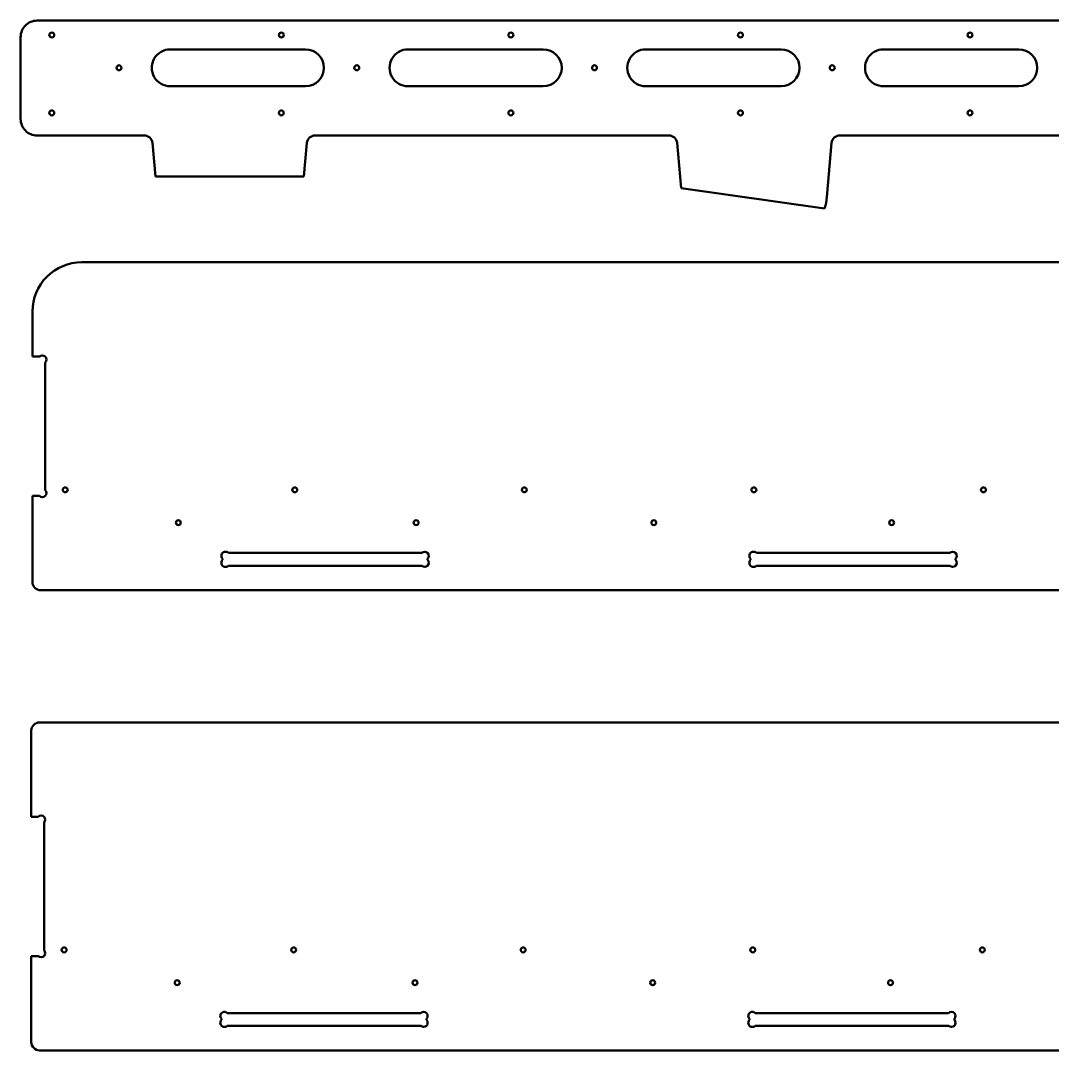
# Model space of a CAD drawing. Header units: millimetres. Extents: x -4457 to 5436, y 521 to 6420.
# Drawn here: x 3370 to 4629, y 1573 to 2828 of the extents above; entities that cross this region are included whole.
import ezdxf

# ---------------------------------------------------------------- set-up
doc = ezdxf.new("R2010")
doc.units = ezdxf.units.MM
doc.header["$MEASUREMENT"] = 0
doc.layers.add('layer 1', color=7, linetype='Continuous')

msp = doc.modelspace()

# ---------------------------------------------------------------- linework, layer by layer
at = {"layer": 'layer 1', "lineweight": 50}
for points, knots in [([(3390.4548, 2828.423), (3385.1504, 2828.423), (3380.0634, 2826.3159), (3376.3126, 2822.5651), (3376.3126, 2822.5651), (3372.5619, 2818.8144), (3370.4548, 2813.7273), (3370.4548, 2808.423)], [0, 0, 0, 0, 0.333333333, 0.333333333, 0.333333333, 0.333333333, 1, 1, 1, 1]), ([(3411.4548, 2810.923), (3411.4548, 2812.5799), (3410.1116, 2813.923), (3408.4548, 2813.923), (3408.4548, 2813.923), (3406.7979, 2813.923), (3405.4548, 2812.5799), (3405.4548, 2810.923), (3405.4548, 2810.923), (3405.4548, 2809.2662), (3406.7979, 2807.923), (3408.4548, 2807.923), (3408.4548, 2807.923), (3410.1116, 2807.923), (3411.4548, 2809.2661), (3411.4548, 2810.923)], [0, 0, 0, 0, 0.2, 0.2, 0.2, 0.2, 0.4, 0.4, 0.4, 0.4, 0.6, 0.6, 0.6, 0.6, 1, 1, 1, 1]), ([(3691.4548, 2810.923), (3691.4548, 2812.5799), (3690.1116, 2813.923), (3688.4548, 2813.923), (3688.4548, 2813.923), (3686.7979, 2813.923), (3685.4548, 2812.5799), (3685.4548, 2810.923), (3685.4548, 2810.923), (3685.4548, 2809.2662), (3686.7979, 2807.923), (3688.4548, 2807.923), (3688.4548, 2807.923), (3690.1116, 2807.923), (3691.4548, 2809.2661), (3691.4548, 2810.923)], [0, 0, 0, 0, 0.2, 0.2, 0.2, 0.2, 0.4, 0.4, 0.4, 0.4, 0.6, 0.6, 0.6, 0.6, 1, 1, 1, 1]), ([(3971.4548, 2810.923), (3971.4548, 2812.5799), (3970.1116, 2813.923), (3968.4548, 2813.923), (3968.4548, 2813.923), (3966.7979, 2813.923), (3965.4548, 2812.5799), (3965.4548, 2810.923), (3965.4548, 2810.923), (3965.4548, 2809.2662), (3966.7979, 2807.923), (3968.4548, 2807.923), (3968.4548, 2807.923), (3970.1116, 2807.923), (3971.4548, 2809.2661), (3971.4548, 2810.923)], [0, 0, 0, 0, 0.2, 0.2, 0.2, 0.2, 0.4, 0.4, 0.4, 0.4, 0.6, 0.6, 0.6, 0.6, 1, 1, 1, 1]), ([(4251.4548, 2810.923), (4251.4548, 2812.5799), (4250.1116, 2813.923), (4248.4548, 2813.923), (4248.4548, 2813.923), (4246.7979, 2813.923), (4245.4548, 2812.5799), (4245.4548, 2810.923), (4245.4548, 2810.923), (4245.4548, 2809.2662), (4246.7979, 2807.923), (4248.4548, 2807.923), (4248.4548, 2807.923), (4250.1116, 2807.923), (4251.4548, 2809.2661), (4251.4548, 2810.923)], [0, 0, 0, 0, 0.2, 0.2, 0.2, 0.2, 0.4, 0.4, 0.4, 0.4, 0.6, 0.6, 0.6, 0.6, 1, 1, 1, 1]), ([(4531.4548, 2810.923), (4531.4548, 2812.5799), (4530.1116, 2813.923), (4528.4548, 2813.923), (4528.4548, 2813.923), (4526.7979, 2813.923), (4525.4548, 2812.5799), (4525.4548, 2810.923), (4525.4548, 2810.923), (4525.4548, 2809.2662), (4526.7979, 2807.923), (4528.4548, 2807.923), (4528.4548, 2807.923), (4530.1116, 2807.923), (4531.4548, 2809.2661), (4531.4548, 2810.923)], [0, 0, 0, 0, 0.2, 0.2, 0.2, 0.2, 0.4, 0.4, 0.4, 0.4, 0.6, 0.6, 0.6, 0.6, 1, 1, 1, 1]), ([(3552.9548, 2793.423), (3544.9163, 2793.423), (3537.4884, 2789.1345), (3533.4692, 2782.173), (3533.4692, 2782.173), (3529.45, 2775.2115), (3529.45, 2766.6345), (3533.4692, 2759.673), (3533.4692, 2759.673), (3537.4884, 2752.7115), (3544.9163, 2748.423), (3552.9548, 2748.423)], [0, 0, 0, 0, 0.25, 0.25, 0.25, 0.25, 0.5, 0.5, 0.5, 0.5, 1, 1, 1, 1]), ([(3717.9548, 2748.423), (3730.3811, 2748.423), (3740.4547, 2758.4966), (3740.4548, 2770.9229), (3740.4548, 2770.9229), (3740.4548, 2783.3493), (3730.3813, 2793.4229), (3717.9549, 2793.423)], [0, 0, 0, 0, 0.333333333, 0.333333333, 0.333333333, 0.333333333, 1, 1, 1, 1]), ([(3842.9548, 2793.423), (3834.9163, 2793.423), (3827.4884, 2789.1345), (3823.4692, 2782.173), (3823.4692, 2782.173), (3819.45, 2775.2115), (3819.45, 2766.6345), (3823.4692, 2759.673), (3823.4692, 2759.673), (3827.4884, 2752.7115), (3834.9163, 2748.423), (3842.9548, 2748.423)], [0, 0, 0, 0, 0.25, 0.25, 0.25, 0.25, 0.5, 0.5, 0.5, 0.5, 1, 1, 1, 1]), ([(4007.9548, 2748.423), (4020.3811, 2748.423), (4030.4547, 2758.4966), (4030.4548, 2770.9229), (4030.4548, 2770.9229), (4030.4548, 2783.3493), (4020.3813, 2793.4229), (4007.9549, 2793.423)], [0, 0, 0, 0, 0.333333333, 0.333333333, 0.333333333, 0.333333333, 1, 1, 1, 1]), ([(4132.9548, 2793.423), (4124.9163, 2793.423), (4117.4884, 2789.1345), (4113.4692, 2782.173), (4113.4692, 2782.173), (4109.45, 2775.2115), (4109.45, 2766.6345), (4113.4692, 2759.673), (4113.4692, 2759.673), (4117.4884, 2752.7115), (4124.9163, 2748.423), (4132.9548, 2748.423)], [0, 0, 0, 0, 0.25, 0.25, 0.25, 0.25, 0.5, 0.5, 0.5, 0.5, 1, 1, 1, 1]), ([(4297.9548, 2748.423), (4310.3811, 2748.423), (4320.4547, 2758.4966), (4320.4548, 2770.9229), (4320.4548, 2770.9229), (4320.4548, 2783.3493), (4310.3813, 2793.4229), (4297.9549, 2793.423)], [0, 0, 0, 0, 0.333333333, 0.333333333, 0.333333333, 0.333333333, 1, 1, 1, 1]), ([(4422.9548, 2793.423), (4414.9163, 2793.423), (4407.4884, 2789.1345), (4403.4692, 2782.173), (4403.4692, 2782.173), (4399.45, 2775.2115), (4399.45, 2766.6345), (4403.4692, 2759.673), (4403.4692, 2759.673), (4407.4884, 2752.7115), (4414.9163, 2748.423), (4422.9548, 2748.423)], [0, 0, 0, 0, 0.25, 0.25, 0.25, 0.25, 0.5, 0.5, 0.5, 0.5, 1, 1, 1, 1]), ([(4587.9548, 2748.423), (4600.3811, 2748.423), (4610.4547, 2758.4966), (4610.4548, 2770.9229), (4610.4548, 2770.9229), (4610.4548, 2783.3493), (4600.3813, 2793.4229), (4587.9549, 2793.423)], [0, 0, 0, 0, 0.333333333, 0.333333333, 0.333333333, 0.333333333, 1, 1, 1, 1]), ([(3493.4548, 2770.923), (3493.4548, 2772.5799), (3492.1116, 2773.923), (3490.4548, 2773.923), (3490.4548, 2773.923), (3488.7979, 2773.923), (3487.4548, 2772.5799), (3487.4548, 2770.923), (3487.4548, 2770.923), (3487.4548, 2769.2662), (3488.7979, 2767.923), (3490.4548, 2767.923), (3490.4548, 2767.923), (3492.1116, 2767.923), (3493.4548, 2769.2661), (3493.4548, 2770.923)], [0, 0, 0, 0, 0.2, 0.2, 0.2, 0.2, 0.4, 0.4, 0.4, 0.4, 0.6, 0.6, 0.6, 0.6, 1, 1, 1, 1]), ([(3783.4548, 2770.923), (3783.4548, 2772.5799), (3782.1116, 2773.923), (3780.4548, 2773.923), (3780.4548, 2773.923), (3778.7979, 2773.923), (3777.4548, 2772.5799), (3777.4548, 2770.923), (3777.4548, 2770.923), (3777.4548, 2769.2662), (3778.7979, 2767.923), (3780.4548, 2767.923), (3780.4548, 2767.923), (3782.1116, 2767.923), (3783.4548, 2769.2661), (3783.4548, 2770.923)], [0, 0, 0, 0, 0.2, 0.2, 0.2, 0.2, 0.4, 0.4, 0.4, 0.4, 0.6, 0.6, 0.6, 0.6, 1, 1, 1, 1]), ([(4073.4548, 2770.923), (4073.4548, 2772.5799), (4072.1116, 2773.923), (4070.4548, 2773.923), (4070.4548, 2773.923), (4068.7979, 2773.923), (4067.4548, 2772.5799), (4067.4548, 2770.923), (4067.4548, 2770.923), (4067.4548, 2769.2662), (4068.7979, 2767.923), (4070.4548, 2767.923), (4070.4548, 2767.923), (4072.1116, 2767.923), (4073.4548, 2769.2661), (4073.4548, 2770.923)], [0, 0, 0, 0, 0.2, 0.2, 0.2, 0.2, 0.4, 0.4, 0.4, 0.4, 0.6, 0.6, 0.6, 0.6, 1, 1, 1, 1]), ([(4363.4548, 2770.923), (4363.4548, 2772.5799), (4362.1116, 2773.923), (4360.4548, 2773.923), (4360.4548, 2773.923), (4358.7979, 2773.923), (4357.4548, 2772.5799), (4357.4548, 2770.923), (4357.4548, 2770.923), (4357.4548, 2769.2662), (4358.7979, 2767.923), (4360.4548, 2767.923), (4360.4548, 2767.923), (4362.1116, 2767.923), (4363.4548, 2769.2661), (4363.4548, 2770.923)], [0, 0, 0, 0, 0.2, 0.2, 0.2, 0.2, 0.4, 0.4, 0.4, 0.4, 0.6, 0.6, 0.6, 0.6, 1, 1, 1, 1]), ([(3411.4548, 2715.923), (3411.4548, 2717.5799), (3410.1116, 2718.923), (3408.4548, 2718.923), (3408.4548, 2718.923), (3406.7979, 2718.923), (3405.4548, 2717.5799), (3405.4548, 2715.923), (3405.4548, 2715.923), (3405.4548, 2714.2662), (3406.7979, 2712.923), (3408.4548, 2712.923), (3408.4548, 2712.923), (3410.1116, 2712.923), (3411.4548, 2714.2661), (3411.4548, 2715.923)], [0, 0, 0, 0, 0.2, 0.2, 0.2, 0.2, 0.4, 0.4, 0.4, 0.4, 0.6, 0.6, 0.6, 0.6, 1, 1, 1, 1]), ([(3691.4548, 2715.923), (3691.4548, 2717.5799), (3690.1116, 2718.923), (3688.4548, 2718.923), (3688.4548, 2718.923), (3686.7979, 2718.923), (3685.4548, 2717.5799), (3685.4548, 2715.923), (3685.4548, 2715.923), (3685.4548, 2714.2662), (3686.7979, 2712.923), (3688.4548, 2712.923), (3688.4548, 2712.923), (3690.1116, 2712.923), (3691.4548, 2714.2661), (3691.4548, 2715.923)], [0, 0, 0, 0, 0.2, 0.2, 0.2, 0.2, 0.4, 0.4, 0.4, 0.4, 0.6, 0.6, 0.6, 0.6, 1, 1, 1, 1]), ([(3971.4548, 2715.923), (3971.4548, 2717.5799), (3970.1116, 2718.923), (3968.4548, 2718.923), (3968.4548, 2718.923), (3966.7979, 2718.923), (3965.4548, 2717.5799), (3965.4548, 2715.923), (3965.4548, 2715.923), (3965.4548, 2714.2662), (3966.7979, 2712.923), (3968.4548, 2712.923), (3968.4548, 2712.923), (3970.1116, 2712.923), (3971.4548, 2714.2661), (3971.4548, 2715.923)], [0, 0, 0, 0, 0.2, 0.2, 0.2, 0.2, 0.4, 0.4, 0.4, 0.4, 0.6, 0.6, 0.6, 0.6, 1, 1, 1, 1]), ([(4251.4548, 2715.923), (4251.4548, 2717.5799), (4250.1116, 2718.923), (4248.4548, 2718.923), (4248.4548, 2718.923), (4246.7979, 2718.923), (4245.4548, 2717.5799), (4245.4548, 2715.923), (4245.4548, 2715.923), (4245.4548, 2714.2662), (4246.7979, 2712.923), (4248.4548, 2712.923), (4248.4548, 2712.923), (4250.1116, 2712.923), (4251.4548, 2714.2661), (4251.4548, 2715.923)], [0, 0, 0, 0, 0.2, 0.2, 0.2, 0.2, 0.4, 0.4, 0.4, 0.4, 0.6, 0.6, 0.6, 0.6, 1, 1, 1, 1]), ([(4531.4548, 2715.923), (4531.4548, 2717.5799), (4530.1116, 2718.923), (4528.4548, 2718.923), (4528.4548, 2718.923), (4526.7979, 2718.923), (4525.4548, 2717.5799), (4525.4548, 2715.923), (4525.4548, 2715.923), (4525.4548, 2714.2662), (4526.7979, 2712.923), (4528.4548, 2712.923), (4528.4548, 2712.923), (4530.1116, 2712.923), (4531.4548, 2714.2661), (4531.4548, 2715.923)], [0, 0, 0, 0, 0.2, 0.2, 0.2, 0.2, 0.4, 0.4, 0.4, 0.4, 0.6, 0.6, 0.6, 0.6, 1, 1, 1, 1]), ([(3370.4548, 2708.423), (3370.4548, 2703.1187), (3372.5619, 2698.0316), (3376.3126, 2694.2809), (3376.3126, 2694.2809), (3380.0634, 2690.5301), (3385.1504, 2688.423), (3390.4548, 2688.423)], [0, 0, 0, 0, 0.333333333, 0.333333333, 0.333333333, 0.333333333, 1, 1, 1, 1]), ([(3444.8647, 2533.6875), (3428.9517, 2533.6875), (3413.6905, 2527.3661), (3402.4383, 2516.1139), (3402.4383, 2516.1139), (3391.1861, 2504.8617), (3384.8647, 2489.6005), (3384.8647, 2473.6875)], [0, 0, 0, 0, 0.333333333, 0.333333333, 0.333333333, 0.333333333, 1, 1, 1, 1]), ([(3400.3647, 2411.6164), (3402.3173, 2413.5691), (3402.3173, 2416.7349), (3400.3647, 2418.6875), (3400.3647, 2418.6875), (3398.4121, 2420.6401), (3395.2463, 2420.6401), (3393.2937, 2418.6875)], [0, 0, 0, 0, 0.333333333, 0.333333333, 0.333333333, 0.333333333, 1, 1, 1, 1]), ([(3393.2937, 2248.6875), (3395.2463, 2246.7349), (3398.4121, 2246.7349), (3400.3647, 2248.6875), (3400.3647, 2248.6875), (3402.3173, 2250.6401), (3402.3173, 2253.8059), (3400.3647, 2255.7586)], [0, 0, 0, 0, 0.333333333, 0.333333333, 0.333333333, 0.333333333, 1, 1, 1, 1]), ([(3427.8647, 2256.1875), (3427.8647, 2257.8444), (3426.5216, 2259.1875), (3424.8647, 2259.1875), (3424.8647, 2259.1875), (3423.2079, 2259.1875), (3421.8647, 2257.8444), (3421.8647, 2256.1875), (3421.8647, 2256.1875), (3421.8647, 2254.5307), (3423.2079, 2253.1875), (3424.8647, 2253.1875), (3424.8647, 2253.1875), (3426.5216, 2253.1875), (3427.8647, 2254.5306), (3427.8647, 2256.1875)], [0, 0, 0, 0, 0.2, 0.2, 0.2, 0.2, 0.4, 0.4, 0.4, 0.4, 0.6, 0.6, 0.6, 0.6, 1, 1, 1, 1]), ([(3707.8647, 2256.1875), (3707.8647, 2257.8444), (3706.5216, 2259.1875), (3704.8647, 2259.1875), (3704.8647, 2259.1875), (3703.2079, 2259.1875), (3701.8647, 2257.8444), (3701.8647, 2256.1875), (3701.8647, 2256.1875), (3701.8647, 2254.5307), (3703.2079, 2253.1875), (3704.8647, 2253.1875), (3704.8647, 2253.1875), (3706.5216, 2253.1875), (3707.8647, 2254.5306), (3707.8647, 2256.1875)], [0, 0, 0, 0, 0.2, 0.2, 0.2, 0.2, 0.4, 0.4, 0.4, 0.4, 0.6, 0.6, 0.6, 0.6, 1, 1, 1, 1]), ([(3987.8647, 2256.1875), (3987.8647, 2257.8444), (3986.5216, 2259.1875), (3984.8647, 2259.1875), (3984.8647, 2259.1875), (3983.2079, 2259.1875), (3981.8647, 2257.8444), (3981.8647, 2256.1875), (3981.8647, 2256.1875), (3981.8647, 2254.5307), (3983.2079, 2253.1875), (3984.8647, 2253.1875), (3984.8647, 2253.1875), (3986.5216, 2253.1875), (3987.8647, 2254.5306), (3987.8647, 2256.1875)], [0, 0, 0, 0, 0.2, 0.2, 0.2, 0.2, 0.4, 0.4, 0.4, 0.4, 0.6, 0.6, 0.6, 0.6, 1, 1, 1, 1]), ([(4267.8647, 2256.1875), (4267.8647, 2257.8444), (4266.5216, 2259.1875), (4264.8647, 2259.1875), (4264.8647, 2259.1875), (4263.2079, 2259.1875), (4261.8647, 2257.8444), (4261.8647, 2256.1875), (4261.8647, 2256.1875), (4261.8647, 2254.5307), (4263.2079, 2253.1875), (4264.8647, 2253.1875), (4264.8647, 2253.1875), (4266.5216, 2253.1875), (4267.8647, 2254.5306), (4267.8647, 2256.1875)], [0, 0, 0, 0, 0.2, 0.2, 0.2, 0.2, 0.4, 0.4, 0.4, 0.4, 0.6, 0.6, 0.6, 0.6, 1, 1, 1, 1]), ([(4547.8647, 2256.1875), (4547.8647, 2257.8444), (4546.5216, 2259.1875), (4544.8647, 2259.1875), (4544.8647, 2259.1875), (4543.2079, 2259.1875), (4541.8647, 2257.8444), (4541.8647, 2256.1875), (4541.8647, 2256.1875), (4541.8647, 2254.5307), (4543.2079, 2253.1875), (4544.8647, 2253.1875), (4544.8647, 2253.1875), (4546.5216, 2253.1875), (4547.8647, 2254.5306), (4547.8647, 2256.1875)], [0, 0, 0, 0, 0.2, 0.2, 0.2, 0.2, 0.4, 0.4, 0.4, 0.4, 0.6, 0.6, 0.6, 0.6, 1, 1, 1, 1]), ([(3565.8647, 2216.1875), (3565.8647, 2217.8444), (3564.5216, 2219.1875), (3562.8647, 2219.1875), (3562.8647, 2219.1875), (3561.2079, 2219.1875), (3559.8647, 2217.8444), (3559.8647, 2216.1875), (3559.8647, 2216.1875), (3559.8647, 2214.5307), (3561.2079, 2213.1875), (3562.8647, 2213.1875), (3562.8647, 2213.1875), (3564.5216, 2213.1875), (3565.8647, 2214.5306), (3565.8647, 2216.1875)], [0, 0, 0, 0, 0.2, 0.2, 0.2, 0.2, 0.4, 0.4, 0.4, 0.4, 0.6, 0.6, 0.6, 0.6, 1, 1, 1, 1]), ([(3855.8647, 2216.1875), (3855.8647, 2217.8444), (3854.5216, 2219.1875), (3852.8647, 2219.1875), (3852.8647, 2219.1875), (3851.2079, 2219.1875), (3849.8647, 2217.8444), (3849.8647, 2216.1875), (3849.8647, 2216.1875), (3849.8647, 2214.5307), (3851.2079, 2213.1875), (3852.8647, 2213.1875), (3852.8647, 2213.1875), (3854.5216, 2213.1875), (3855.8647, 2214.5306), (3855.8647, 2216.1875)], [0, 0, 0, 0, 0.2, 0.2, 0.2, 0.2, 0.4, 0.4, 0.4, 0.4, 0.6, 0.6, 0.6, 0.6, 1, 1, 1, 1]), ([(4145.8647, 2216.1875), (4145.8647, 2217.8444), (4144.5216, 2219.1875), (4142.8647, 2219.1875), (4142.8647, 2219.1875), (4141.2079, 2219.1875), (4139.8647, 2217.8444), (4139.8647, 2216.1875), (4139.8647, 2216.1875), (4139.8647, 2214.5307), (4141.2079, 2213.1875), (4142.8647, 2213.1875), (4142.8647, 2213.1875), (4144.5216, 2213.1875), (4145.8647, 2214.5306), (4145.8647, 2216.1875)], [0, 0, 0, 0, 0.2, 0.2, 0.2, 0.2, 0.4, 0.4, 0.4, 0.4, 0.6, 0.6, 0.6, 0.6, 1, 1, 1, 1]), ([(4435.8647, 2216.1875), (4435.8647, 2217.8444), (4434.5216, 2219.1875), (4432.8647, 2219.1875), (4432.8647, 2219.1875), (4431.2079, 2219.1875), (4429.8647, 2217.8444), (4429.8647, 2216.1875), (4429.8647, 2216.1875), (4429.8647, 2214.5307), (4431.2079, 2213.1875), (4432.8647, 2213.1875), (4432.8647, 2213.1875), (4434.5216, 2213.1875), (4435.8647, 2214.5306), (4435.8647, 2216.1875)], [0, 0, 0, 0, 0.2, 0.2, 0.2, 0.2, 0.4, 0.4, 0.4, 0.4, 0.6, 0.6, 0.6, 0.6, 1, 1, 1, 1]), ([(3623.9358, 2179.1875), (3622.6727, 2180.4506), (3620.8316, 2180.9439), (3619.1062, 2180.4816), (3619.1062, 2180.4816), (3617.3807, 2180.0193), (3616.033, 2178.6715), (3615.5706, 2176.9461), (3615.5706, 2176.9461), (3615.1083, 2175.2206), (3615.6016, 2173.3796), (3616.8647, 2172.1164)], [0, 0, 0, 0, 0.25, 0.25, 0.25, 0.25, 0.5, 0.5, 0.5, 0.5, 1, 1, 1, 1]), ([(3866.8647, 2172.1164), (3868.8173, 2174.0691), (3868.8173, 2177.2349), (3866.8647, 2179.1875), (3866.8647, 2179.1875), (3864.9121, 2181.1401), (3861.7463, 2181.1401), (3859.7937, 2179.1875)], [0, 0, 0, 0, 0.333333333, 0.333333333, 0.333333333, 0.333333333, 1, 1, 1, 1]), ([(4267.9358, 2179.1875), (4266.6727, 2180.4506), (4264.8316, 2180.9439), (4263.1062, 2180.4816), (4263.1062, 2180.4816), (4261.3807, 2180.0193), (4260.033, 2178.6715), (4259.5706, 2176.9461), (4259.5706, 2176.9461), (4259.1083, 2175.2206), (4259.6016, 2173.3796), (4260.8647, 2172.1164)], [0, 0, 0, 0, 0.25, 0.25, 0.25, 0.25, 0.5, 0.5, 0.5, 0.5, 1, 1, 1, 1]), ([(4510.8647, 2172.1164), (4512.8173, 2174.0691), (4512.8173, 2177.2349), (4510.8647, 2179.1875), (4510.8647, 2179.1875), (4508.9121, 2181.1401), (4505.7463, 2181.1401), (4503.7937, 2179.1875)], [0, 0, 0, 0, 0.333333333, 0.333333333, 0.333333333, 0.333333333, 1, 1, 1, 1]), ([(3616.8647, 2170.7586), (3615.6016, 2169.4954), (3615.1083, 2167.6544), (3615.5706, 2165.9289), (3615.5706, 2165.9289), (3616.033, 2164.2035), (3617.3807, 2162.8557), (3619.1062, 2162.3934), (3619.1062, 2162.3934), (3620.8316, 2161.9311), (3622.6727, 2162.4244), (3623.9358, 2163.6875)], [0, 0, 0, 0, 0.25, 0.25, 0.25, 0.25, 0.5, 0.5, 0.5, 0.5, 1, 1, 1, 1]), ([(3859.7937, 2163.6875), (3861.7463, 2161.7349), (3864.9121, 2161.7349), (3866.8647, 2163.6875), (3866.8647, 2163.6875), (3868.8173, 2165.6401), (3868.8173, 2168.8059), (3866.8647, 2170.7586)], [0, 0, 0, 0, 0.333333333, 0.333333333, 0.333333333, 0.333333333, 1, 1, 1, 1]), ([(4260.8647, 2170.7586), (4259.6016, 2169.4954), (4259.1083, 2167.6544), (4259.5706, 2165.9289), (4259.5706, 2165.9289), (4260.033, 2164.2035), (4261.3807, 2162.8557), (4263.1062, 2162.3934), (4263.1062, 2162.3934), (4264.8316, 2161.9311), (4266.6727, 2162.4244), (4267.9358, 2163.6875)], [0, 0, 0, 0, 0.25, 0.25, 0.25, 0.25, 0.5, 0.5, 0.5, 0.5, 1, 1, 1, 1]), ([(4503.7937, 2163.6875), (4505.7463, 2161.7349), (4508.9121, 2161.7349), (4510.8647, 2163.6875), (4510.8647, 2163.6875), (4512.8173, 2165.6401), (4512.8173, 2168.8059), (4510.8647, 2170.7586)], [0, 0, 0, 0, 0.333333333, 0.333333333, 0.333333333, 0.333333333, 1, 1, 1, 1]), ([(3384.8647, 2143.6875), (3384.8647, 2141.0353), (3385.9183, 2138.4918), (3387.7937, 2136.6164), (3387.7937, 2136.6164), (3389.669, 2134.7411), (3392.2126, 2133.6875), (3394.8647, 2133.6875)], [0, 0, 0, 0, 0.333333333, 0.333333333, 0.333333333, 0.333333333, 1, 1, 1, 1]), ([(3393.4838, 1972.5838), (3390.8317, 1972.5838), (3388.2881, 1971.5302), (3386.4128, 1969.6549), (3386.4128, 1969.6549), (3384.5374, 1967.7795), (3383.4838, 1965.236), (3383.4838, 1962.5838)], [0, 0, 0, 0, 0.333333333, 0.333333333, 0.333333333, 0.333333333, 1, 1, 1, 1]), ([(3398.9838, 1850.5127), (3400.9365, 1852.4654), (3400.9365, 1855.6312), (3398.9838, 1857.5838), (3398.9838, 1857.5838), (3397.0312, 1859.5364), (3393.8654, 1859.5364), (3391.9128, 1857.5838)], [0, 0, 0, 0, 0.333333333, 0.333333333, 0.333333333, 0.333333333, 1, 1, 1, 1]), ([(3391.9128, 1687.5838), (3393.8654, 1685.6312), (3397.0312, 1685.6312), (3398.9838, 1687.5838), (3398.9838, 1687.5838), (3400.9364, 1689.5364), (3400.9365, 1692.7022), (3398.9839, 1694.6549)], [0, 0, 0, 0, 0.333333333, 0.333333333, 0.333333333, 0.333333333, 1, 1, 1, 1]), ([(3426.4838, 1695.0838), (3426.4838, 1696.7407), (3425.1407, 1698.0838), (3423.4838, 1698.0838), (3423.4838, 1698.0838), (3421.827, 1698.0838), (3420.4838, 1696.7407), (3420.4838, 1695.0838), (3420.4838, 1695.0838), (3420.4838, 1693.427), (3421.827, 1692.0838), (3423.4838, 1692.0838), (3423.4838, 1692.0838), (3425.1407, 1692.0838), (3426.4838, 1693.4269), (3426.4838, 1695.0838)], [0, 0, 0, 0, 0.2, 0.2, 0.2, 0.2, 0.4, 0.4, 0.4, 0.4, 0.6, 0.6, 0.6, 0.6, 1, 1, 1, 1]), ([(3706.4838, 1695.0838), (3706.4838, 1696.7407), (3705.1407, 1698.0838), (3703.4838, 1698.0838), (3703.4838, 1698.0838), (3701.827, 1698.0838), (3700.4838, 1696.7407), (3700.4838, 1695.0838), (3700.4838, 1695.0838), (3700.4838, 1693.427), (3701.827, 1692.0838), (3703.4838, 1692.0838), (3703.4838, 1692.0838), (3705.1407, 1692.0838), (3706.4838, 1693.4269), (3706.4838, 1695.0838)], [0, 0, 0, 0, 0.2, 0.2, 0.2, 0.2, 0.4, 0.4, 0.4, 0.4, 0.6, 0.6, 0.6, 0.6, 1, 1, 1, 1]), ([(3986.4838, 1695.0838), (3986.4838, 1696.7407), (3985.1407, 1698.0838), (3983.4838, 1698.0838), (3983.4838, 1698.0838), (3981.827, 1698.0838), (3980.4838, 1696.7407), (3980.4838, 1695.0838), (3980.4838, 1695.0838), (3980.4838, 1693.427), (3981.827, 1692.0838), (3983.4838, 1692.0838), (3983.4838, 1692.0838), (3985.1407, 1692.0838), (3986.4838, 1693.4269), (3986.4838, 1695.0838)], [0, 0, 0, 0, 0.2, 0.2, 0.2, 0.2, 0.4, 0.4, 0.4, 0.4, 0.6, 0.6, 0.6, 0.6, 1, 1, 1, 1]), ([(4266.4838, 1695.0838), (4266.4838, 1696.7407), (4265.1407, 1698.0838), (4263.4838, 1698.0838), (4263.4838, 1698.0838), (4261.827, 1698.0838), (4260.4838, 1696.7407), (4260.4838, 1695.0838), (4260.4838, 1695.0838), (4260.4838, 1693.427), (4261.827, 1692.0838), (4263.4838, 1692.0838), (4263.4838, 1692.0838), (4265.1407, 1692.0838), (4266.4838, 1693.4269), (4266.4838, 1695.0838)], [0, 0, 0, 0, 0.2, 0.2, 0.2, 0.2, 0.4, 0.4, 0.4, 0.4, 0.6, 0.6, 0.6, 0.6, 1, 1, 1, 1]), ([(4546.4838, 1695.0838), (4546.4838, 1696.7407), (4545.1407, 1698.0838), (4543.4838, 1698.0838), (4543.4838, 1698.0838), (4541.827, 1698.0838), (4540.4838, 1696.7407), (4540.4838, 1695.0838), (4540.4838, 1695.0838), (4540.4838, 1693.427), (4541.827, 1692.0838), (4543.4838, 1692.0838), (4543.4838, 1692.0838), (4545.1407, 1692.0838), (4546.4838, 1693.4269), (4546.4838, 1695.0838)], [0, 0, 0, 0, 0.2, 0.2, 0.2, 0.2, 0.4, 0.4, 0.4, 0.4, 0.6, 0.6, 0.6, 0.6, 1, 1, 1, 1]), ([(3564.4838, 1655.0838), (3564.4838, 1656.7407), (3563.1407, 1658.0838), (3561.4838, 1658.0838), (3561.4838, 1658.0838), (3559.827, 1658.0838), (3558.4838, 1656.7407), (3558.4838, 1655.0838), (3558.4838, 1655.0838), (3558.4838, 1653.427), (3559.827, 1652.0838), (3561.4838, 1652.0838), (3561.4838, 1652.0838), (3563.1407, 1652.0838), (3564.4838, 1653.4269), (3564.4838, 1655.0838)], [0, 0, 0, 0, 0.2, 0.2, 0.2, 0.2, 0.4, 0.4, 0.4, 0.4, 0.6, 0.6, 0.6, 0.6, 1, 1, 1, 1]), ([(3854.4838, 1655.0838), (3854.4838, 1656.7407), (3853.1407, 1658.0838), (3851.4838, 1658.0838), (3851.4838, 1658.0838), (3849.827, 1658.0838), (3848.4838, 1656.7407), (3848.4838, 1655.0838), (3848.4838, 1655.0838), (3848.4838, 1653.427), (3849.827, 1652.0838), (3851.4838, 1652.0838), (3851.4838, 1652.0838), (3853.1407, 1652.0838), (3854.4838, 1653.4269), (3854.4838, 1655.0838)], [0, 0, 0, 0, 0.2, 0.2, 0.2, 0.2, 0.4, 0.4, 0.4, 0.4, 0.6, 0.6, 0.6, 0.6, 1, 1, 1, 1]), ([(4144.4838, 1655.0838), (4144.4838, 1656.7407), (4143.1407, 1658.0838), (4141.4838, 1658.0838), (4141.4838, 1658.0838), (4139.827, 1658.0838), (4138.4838, 1656.7407), (4138.4838, 1655.0838), (4138.4838, 1655.0838), (4138.4838, 1653.427), (4139.827, 1652.0838), (4141.4838, 1652.0838), (4141.4838, 1652.0838), (4143.1407, 1652.0838), (4144.4838, 1653.4269), (4144.4838, 1655.0838)], [0, 0, 0, 0, 0.2, 0.2, 0.2, 0.2, 0.4, 0.4, 0.4, 0.4, 0.6, 0.6, 0.6, 0.6, 1, 1, 1, 1]), ([(4434.4838, 1655.0838), (4434.4838, 1656.7407), (4433.1407, 1658.0838), (4431.4838, 1658.0838), (4431.4838, 1658.0838), (4429.827, 1658.0838), (4428.4838, 1656.7407), (4428.4838, 1655.0838), (4428.4838, 1655.0838), (4428.4838, 1653.427), (4429.827, 1652.0838), (4431.4838, 1652.0838), (4431.4838, 1652.0838), (4433.1407, 1652.0838), (4434.4838, 1653.4269), (4434.4838, 1655.0838)], [0, 0, 0, 0, 0.2, 0.2, 0.2, 0.2, 0.4, 0.4, 0.4, 0.4, 0.6, 0.6, 0.6, 0.6, 1, 1, 1, 1]), ([(3622.5549, 1618.0838), (3621.2918, 1619.3469), (3619.4507, 1619.8402), (3617.7253, 1619.3779), (3617.7253, 1619.3779), (3615.9998, 1618.9156), (3614.6521, 1617.5678), (3614.1897, 1615.8424), (3614.1897, 1615.8424), (3613.7274, 1614.1169), (3614.2207, 1612.2759), (3615.4838, 1611.0127)], [0, 0, 0, 0, 0.25, 0.25, 0.25, 0.25, 0.5, 0.5, 0.5, 0.5, 1, 1, 1, 1]), ([(3865.4838, 1611.0127), (3867.4365, 1612.9654), (3867.4365, 1616.1312), (3865.4838, 1618.0838), (3865.4838, 1618.0838), (3863.5312, 1620.0364), (3860.3654, 1620.0364), (3858.4128, 1618.0838)], [0, 0, 0, 0, 0.333333333, 0.333333333, 0.333333333, 0.333333333, 1, 1, 1, 1]), ([(4266.5549, 1618.0838), (4265.2918, 1619.3469), (4263.4507, 1619.8402), (4261.7253, 1619.3779), (4261.7253, 1619.3779), (4259.9998, 1618.9156), (4258.6521, 1617.5678), (4258.1897, 1615.8424), (4258.1897, 1615.8424), (4257.7274, 1614.1169), (4258.2207, 1612.2759), (4259.4838, 1611.0127)], [0, 0, 0, 0, 0.25, 0.25, 0.25, 0.25, 0.5, 0.5, 0.5, 0.5, 1, 1, 1, 1]), ([(4509.4838, 1611.0127), (4511.4365, 1612.9654), (4511.4365, 1616.1312), (4509.4838, 1618.0838), (4509.4838, 1618.0838), (4507.5312, 1620.0364), (4504.3654, 1620.0364), (4502.4128, 1618.0838)], [0, 0, 0, 0, 0.333333333, 0.333333333, 0.333333333, 0.333333333, 1, 1, 1, 1]), ([(3615.4838, 1609.6549), (3614.2207, 1608.3917), (3613.7274, 1606.5507), (3614.1897, 1604.8252), (3614.1897, 1604.8252), (3614.6521, 1603.0998), (3615.9998, 1601.752), (3617.7253, 1601.2897), (3617.7253, 1601.2897), (3619.4507, 1600.8274), (3621.2918, 1601.3207), (3622.5549, 1602.5838)], [0, 0, 0, 0, 0.25, 0.25, 0.25, 0.25, 0.5, 0.5, 0.5, 0.5, 1, 1, 1, 1]), ([(3858.4128, 1602.5838), (3860.3654, 1600.6312), (3863.5312, 1600.6312), (3865.4838, 1602.5838), (3865.4838, 1602.5838), (3867.4364, 1604.5364), (3867.4365, 1607.7022), (3865.4839, 1609.6549)], [0, 0, 0, 0, 0.333333333, 0.333333333, 0.333333333, 0.333333333, 1, 1, 1, 1]), ([(4259.4838, 1609.6549), (4258.2207, 1608.3917), (4257.7274, 1606.5507), (4258.1897, 1604.8252), (4258.1897, 1604.8252), (4258.6521, 1603.0998), (4259.9998, 1601.752), (4261.7253, 1601.2897), (4261.7253, 1601.2897), (4263.4507, 1600.8274), (4265.2918, 1601.3207), (4266.5549, 1602.5838)], [0, 0, 0, 0, 0.25, 0.25, 0.25, 0.25, 0.5, 0.5, 0.5, 0.5, 1, 1, 1, 1]), ([(4502.4128, 1602.5838), (4504.3654, 1600.6312), (4507.5312, 1600.6312), (4509.4838, 1602.5838), (4509.4838, 1602.5838), (4511.4364, 1604.5364), (4511.4365, 1607.7022), (4509.4839, 1609.6549)], [0, 0, 0, 0, 0.333333333, 0.333333333, 0.333333333, 0.333333333, 1, 1, 1, 1]), ([(3383.4838, 1582.5838), (3383.4838, 1579.9316), (3384.5374, 1577.3881), (3386.4128, 1575.5127), (3386.4128, 1575.5127), (3388.2881, 1573.6374), (3390.8317, 1572.5838), (3393.4838, 1572.5838)], [0, 0, 0, 0, 0.333333333, 0.333333333, 0.333333333, 0.333333333, 1, 1, 1, 1])]:
    msp.add_open_spline(points, degree=3, knots=knots, dxfattribs=at)
for points in [[(5386.4548, 2828.423), (5386.4548, 2828.423), (3390.4548, 2828.423), (3390.4548, 2828.423)], [(3370.4548, 2808.423), (3370.4548, 2808.423), (3370.4548, 2708.423), (3370.4548, 2708.423)], [(3552.9548, 2793.423), (3552.9548, 2793.423), (3717.9548, 2793.423), (3717.9548, 2793.423)], [(3842.9548, 2793.423), (3842.9548, 2793.423), (4007.9548, 2793.423), (4007.9548, 2793.423)], [(4132.9548, 2793.423), (4132.9548, 2793.423), (4297.9548, 2793.423), (4297.9548, 2793.423)], [(4422.9548, 2793.423), (4422.9548, 2793.423), (4587.9548, 2793.423), (4587.9548, 2793.423)], [(3717.9548, 2748.423), (3717.9548, 2748.423), (3552.9548, 2748.423), (3552.9548, 2748.423)], [(4007.9548, 2748.423), (4007.9548, 2748.423), (3842.9548, 2748.423), (3842.9548, 2748.423)], [(4297.9548, 2748.423), (4297.9548, 2748.423), (4132.9548, 2748.423), (4132.9548, 2748.423)], [(4587.9548, 2748.423), (4587.9548, 2748.423), (4422.9548, 2748.423), (4422.9548, 2748.423)], [(3390.4548, 2688.423), (3390.4548, 2688.423), (3521.2915, 2688.423), (3521.2915, 2688.423)], [(3531.2534, 2679.2946), (3530.8015, 2684.4599), (3526.4765, 2688.423), (3521.2915, 2688.423)], [(3729.6181, 2688.423), (3724.433, 2688.423), (3720.108, 2684.4599), (3719.6561, 2679.2946)], [(3729.6181, 2688.423), (3729.6181, 2688.423), (4161.2915, 2688.423), (4161.2915, 2688.423)], [(4171.2534, 2679.2946), (4170.8015, 2684.4599), (4166.4765, 2688.423), (4161.2915, 2688.423)], [(4369.6181, 2688.423), (4364.433, 2688.423), (4360.108, 2684.4599), (4359.6561, 2679.2946)], [(4369.6181, 2688.423), (4369.6181, 2688.423), (5386.4548, 2688.423), (5386.4548, 2688.423)], [(3531.2534, 2679.2946), (3531.2534, 2679.2946), (3534.8292, 2638.423), (3534.8292, 2638.423)], [(3716.0803, 2638.423), (3716.0803, 2638.423), (3719.6561, 2679.2946), (3719.6561, 2679.2946)], [(4171.2534, 2679.2946), (4171.2534, 2679.2946), (4176.085, 2624.069), (4176.085, 2624.069)], [(4353.8731, 2613.1937), (4353.8731, 2613.1937), (4359.6561, 2679.2946), (4359.6561, 2679.2946)], [(3534.8292, 2638.423), (3534.8292, 2638.423), (3716.0803, 2638.423), (3716.0803, 2638.423)], [(4176.085, 2624.069), (4176.085, 2624.069), (4351.0331, 2599.4817), (4351.0331, 2599.4817)], [(4351.0331, 2599.4817), (4352.5117, 2603.9258), (4353.4648, 2608.5278), (4353.8731, 2613.1937)], [(3444.8647, 2533.6875), (3444.8647, 2533.6875), (5362.8647, 2533.6875), (5362.8647, 2533.6875)], [(3384.8647, 2418.6875), (3384.8647, 2418.6875), (3384.8647, 2473.6875), (3384.8647, 2473.6875)], [(3384.8647, 2418.6875), (3384.8647, 2418.6875), (3393.2937, 2418.6875), (3393.2937, 2418.6875)], [(3400.3647, 2411.6164), (3400.3647, 2411.6164), (3400.3647, 2255.7586), (3400.3647, 2255.7586)], [(3393.2937, 2248.6875), (3393.2937, 2248.6875), (3384.8647, 2248.6875), (3384.8647, 2248.6875)], [(3384.8647, 2143.6875), (3384.8647, 2143.6875), (3384.8647, 2248.6875), (3384.8647, 2248.6875)], [(3623.9358, 2179.1875), (3623.9358, 2179.1875), (3859.7937, 2179.1875), (3859.7937, 2179.1875)], [(4267.9358, 2179.1875), (4267.9358, 2179.1875), (4503.7937, 2179.1875), (4503.7937, 2179.1875)], [(3616.8647, 2170.7586), (3616.8647, 2170.7586), (3616.8647, 2172.1164), (3616.8647, 2172.1164)], [(3866.8647, 2172.1164), (3866.8647, 2172.1164), (3866.8647, 2170.7586), (3866.8647, 2170.7586)], [(4260.8647, 2170.7586), (4260.8647, 2170.7586), (4260.8647, 2172.1164), (4260.8647, 2172.1164)], [(4510.8647, 2172.1164), (4510.8647, 2172.1164), (4510.8647, 2170.7586), (4510.8647, 2170.7586)], [(3859.7937, 2163.6875), (3859.7937, 2163.6875), (3623.9358, 2163.6875), (3623.9358, 2163.6875)], [(4503.7937, 2163.6875), (4503.7937, 2163.6875), (4267.9358, 2163.6875), (4267.9358, 2163.6875)], [(5412.8647, 2133.6875), (5412.8647, 2133.6875), (3394.8647, 2133.6875), (3394.8647, 2133.6875)], [(3393.4838, 1972.5838), (3393.4838, 1972.5838), (4671.4838, 1972.5838), (4671.4838, 1972.5838)], [(3383.4838, 1857.5838), (3383.4838, 1857.5838), (3383.4838, 1962.5838), (3383.4838, 1962.5838)], [(3383.4838, 1857.5838), (3383.4838, 1857.5838), (3391.9128, 1857.5838), (3391.9128, 1857.5838)], [(3398.9838, 1850.5127), (3398.9838, 1850.5127), (3398.9838, 1694.6549), (3398.9838, 1694.6549)], [(3391.9128, 1687.5838), (3391.9128, 1687.5838), (3383.4838, 1687.5838), (3383.4838, 1687.5838)], [(3383.4838, 1582.5838), (3383.4838, 1582.5838), (3383.4838, 1687.5838), (3383.4838, 1687.5838)], [(3615.4838, 1609.6549), (3615.4838, 1609.6549), (3615.4838, 1611.0127), (3615.4838, 1611.0127)], [(3622.5549, 1618.0838), (3622.5549, 1618.0838), (3858.4128, 1618.0838), (3858.4128, 1618.0838)], [(3865.4838, 1611.0127), (3865.4838, 1611.0127), (3865.4838, 1609.6549), (3865.4838, 1609.6549)], [(4259.4838, 1609.6549), (4259.4838, 1609.6549), (4259.4838, 1611.0127), (4259.4838, 1611.0127)], [(4266.5549, 1618.0838), (4266.5549, 1618.0838), (4502.4128, 1618.0838), (4502.4128, 1618.0838)], [(4509.4838, 1611.0127), (4509.4838, 1611.0127), (4509.4838, 1609.6549), (4509.4838, 1609.6549)], [(3858.4128, 1602.5838), (3858.4128, 1602.5838), (3622.5549, 1602.5838), (3622.5549, 1602.5838)], [(4502.4128, 1602.5838), (4502.4128, 1602.5838), (4266.5549, 1602.5838), (4266.5549, 1602.5838)], [(5411.4838, 1572.5838), (5411.4838, 1572.5838), (3393.4838, 1572.5838), (3393.4838, 1572.5838)]]:
    msp.add_open_spline(points, degree=3, dxfattribs=at)

doc.saveas('drawing.dxf')
